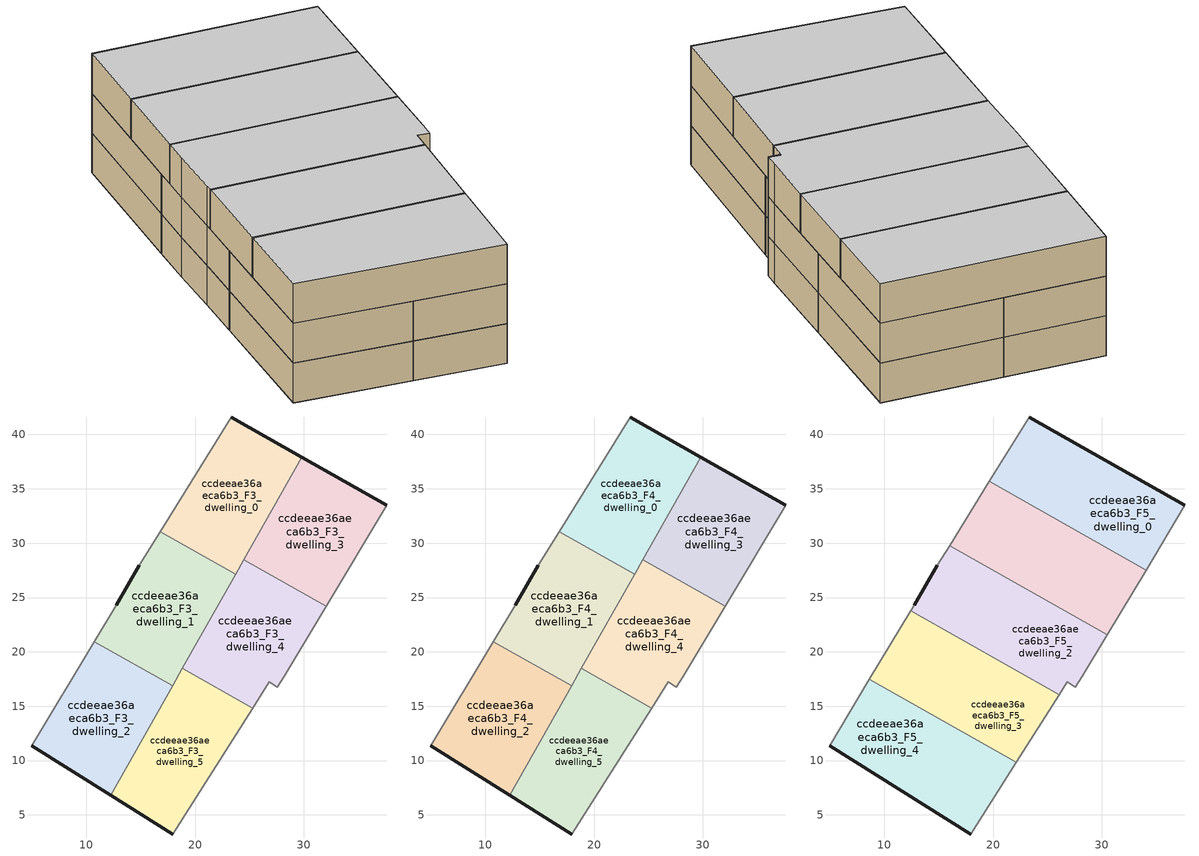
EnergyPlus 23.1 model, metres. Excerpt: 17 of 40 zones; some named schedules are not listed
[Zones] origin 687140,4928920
ccdeeae36aeca6b3_F3_dwelling_0
 floor to ccdeeae36aeca6b3_F2_dwelling_0 (EU_floor_Construction): 23.72,27.13 29.82,37.92 23.31,41.61 16.79,31.05 z9
 wall outside (EU_wall_Construction): 23.31,41.61 29.82,37.92 z9:12
 wall to ccdeeae36aeca6b3_F3_dwelling_1 (EU_wall_Construction): 23.72,27.13 16.79,31.05 z9:12
 wall adiabatic (EU_wall_Construction): 16.79,31.05 23.31,41.61 z9:12
 wall to ccdeeae36aeca6b3_F3_dwelling_3 (EU_wall_Construction): 29.82,37.92 24.49,28.49 z9:12
 wall to ccdeeae36aeca6b3_F3_dwelling_4 (EU_wall_Construction): 24.49,28.49 23.72,27.13 z9:12
ccdeeae36aeca6b3_F3_dwelling_1
 floor to ccdeeae36aeca6b3_F2_dwelling_1 (EU_floor_Construction): 17.92,16.87 23.72,27.13 16.79,31.05 14.88,27.95 12.74,24.31 10.72,20.95 z9
 wall outside (EU_wall_Construction): 12.74,24.31 14.88,27.95 z9:12
 wall to ccdeeae36aeca6b3_F3_dwelling_2 (EU_wall_Construction): 17.92,16.87 10.72,20.95 z9:12
 wall adiabatic (EU_wall_Construction): 10.72,20.95 12.74,24.31 / 14.88,27.95 16.79,31.05 z9:12
 wall to ccdeeae36aeca6b3_F3_dwelling_4 (EU_wall_Construction): 23.72,27.13 18.83,18.47 z9:12
 wall to ccdeeae36aeca6b3_F3_dwelling_5 (EU_wall_Construction): 18.83,18.47 17.92,16.87 z9:12
ccdeeae36aeca6b3_F3_dwelling_2
 floor to ccdeeae36aeca6b3_F2_dwelling_2 (EU_floor_Construction): 12.24,6.82 17.92,16.87 10.72,20.95 4.95,11.38 z9
 wall outside (EU_wall_Construction): 12.24,6.82 4.95,11.38 z9:12
 wall adiabatic (EU_wall_Construction): 4.95,11.38 10.72,20.95 z9:12
 wall to ccdeeae36aeca6b3_F3_dwelling_5 (EU_wall_Construction): 17.92,16.87 12.24,6.82 z9:12
ccdeeae36aeca6b3_F3_dwelling_3
 floor to ccdeeae36aeca6b3_F2_dwelling_3 (EU_floor_Construction): 32.07,24.21 37.65,33.49 29.82,37.92 24.49,28.49 z9
 wall outside (EU_wall_Construction): 29.82,37.92 37.65,33.49 z9:12
 wall to ccdeeae36aeca6b3_F3_dwelling_4 (EU_wall_Construction): 32.07,24.21 24.49,28.49 z9:12
 wall adiabatic (EU_wall_Construction): 37.65,33.49 32.07,24.21 z9:12
ccdeeae36aeca6b3_F3_dwelling_4
 floor to ccdeeae36aeca6b3_F2_dwelling_4 (EU_floor_Construction): 28.19,17.75 32.07,24.21 24.49,28.49 18.83,18.47 25.28,14.83 26.82,17.25 27.57,16.75 z9
 wall adiabatic (EU_wall_Construction): 32.07,24.21 28.19,17.75 27.57,16.75 26.82,17.25 25.28,14.83 z9:12
 wall to ccdeeae36aeca6b3_F3_dwelling_5 (EU_wall_Construction): 25.28,14.83 18.83,18.47 z9:12
ccdeeae36aeca6b3_F3_dwelling_5
 floor to ccdeeae36aeca6b3_F2_dwelling_5 (EU_floor_Construction): 17.94,3.25 25.28,14.83 18.83,18.47 12.24,6.82 z9
 wall outside (EU_wall_Construction): 17.94,3.25 12.24,6.82 z9:12
 wall adiabatic (EU_wall_Construction): 25.28,14.83 17.94,3.25 z9:12
ccdeeae36aeca6b3_F4_dwelling_0
 floor to ccdeeae36aeca6b3_F3_dwelling_0 (EU_floor_Construction): 23.72,27.13 29.82,37.92 23.31,41.61 16.79,31.05 z12
 wall outside (EU_wall_Construction): 23.31,41.61 29.82,37.92 z12:15
 wall to ccdeeae36aeca6b3_F4_dwelling_1 (EU_wall_Construction): 23.72,27.13 16.79,31.05 z12:15
 wall adiabatic (EU_wall_Construction): 16.79,31.05 23.31,41.61 z12:15
 wall to ccdeeae36aeca6b3_F4_dwelling_3 (EU_wall_Construction): 29.82,37.92 24.49,28.49 z12:15
 wall to ccdeeae36aeca6b3_F4_dwelling_4 (EU_wall_Construction): 24.49,28.49 23.72,27.13 z12:15
 ceiling adiabatic (EU_roof_Construction): 26.4,31.86 23.72,27.13 16.79,31.05 19.65,35.68 z15
ccdeeae36aeca6b3_F4_dwelling_1
 floor to ccdeeae36aeca6b3_F3_dwelling_1 (EU_floor_Construction): 17.92,16.87 23.72,27.13 16.79,31.05 14.88,27.95 12.74,24.31 10.72,20.95 z12
 wall outside (EU_wall_Construction): 12.74,24.31 14.88,27.95 z12:15
 wall to ccdeeae36aeca6b3_F4_dwelling_2 (EU_wall_Construction): 17.92,16.87 10.72,20.95 z12:15
 wall adiabatic (EU_wall_Construction): 10.72,20.95 12.74,24.31 / 14.88,27.95 16.79,31.05 z12:15
 wall to ccdeeae36aeca6b3_F4_dwelling_4 (EU_wall_Construction): 23.72,27.13 18.83,18.47 z12:15
 wall to ccdeeae36aeca6b3_F4_dwelling_5 (EU_wall_Construction): 18.83,18.47 17.92,16.87 z12:15
ccdeeae36aeca6b3_F4_dwelling_2
 floor to ccdeeae36aeca6b3_F3_dwelling_2 (EU_floor_Construction): 12.24,6.82 17.92,16.87 10.72,20.95 4.95,11.38 z12
 wall outside (EU_wall_Construction): 12.24,6.82 4.95,11.38 z12:15
 wall adiabatic (EU_wall_Construction): 4.95,11.38 10.72,20.95 z12:15
 wall to ccdeeae36aeca6b3_F4_dwelling_5 (EU_wall_Construction): 17.92,16.87 12.24,6.82 z12:15
ccdeeae36aeca6b3_F4_dwelling_3
 floor to ccdeeae36aeca6b3_F3_dwelling_3 (EU_floor_Construction): 32.07,24.21 37.65,33.49 29.82,37.92 24.49,28.49 z12
 wall outside (EU_wall_Construction): 29.82,37.92 37.65,33.49 z12:15
 wall to ccdeeae36aeca6b3_F4_dwelling_4 (EU_wall_Construction): 32.07,24.21 24.49,28.49 z12:15
 wall adiabatic (EU_wall_Construction): 37.65,33.49 32.07,24.21 z12:15
ccdeeae36aeca6b3_F4_dwelling_4
 floor to ccdeeae36aeca6b3_F3_dwelling_4 (EU_floor_Construction): 28.19,17.75 32.07,24.21 24.49,28.49 18.83,18.47 25.28,14.83 26.82,17.25 27.57,16.75 z12
 wall adiabatic (EU_wall_Construction): 32.07,24.21 28.19,17.75 27.57,16.75 26.82,17.25 25.28,14.83 z12:15
 wall to ccdeeae36aeca6b3_F4_dwelling_5 (EU_wall_Construction): 25.28,14.83 18.83,18.47 z12:15
ccdeeae36aeca6b3_F4_dwelling_5
 floor to ccdeeae36aeca6b3_F3_dwelling_5 (EU_floor_Construction): 17.94,3.25 25.28,14.83 18.83,18.47 12.24,6.82 z12
 wall outside (EU_wall_Construction): 17.94,3.25 12.24,6.82 z12:15
 wall adiabatic (EU_wall_Construction): 25.28,14.83 17.94,3.25 z12:15
ccdeeae36aeca6b3_F5_dwelling_0
 floor to ccdeeae36aeca6b3_F4_dwelling_0 (EU_floor_Construction): 26.4,31.86 29.82,37.92 23.31,41.61 19.65,35.68 z15
 floor to ccdeeae36aeca6b3_F4_dwelling_3 (EU_floor_Construction): 34.07,27.53 37.65,33.49 29.82,37.92 26.4,31.86 z15
 wall outside (EU_wall_Construction): 23.31,41.61 37.65,33.49 z15:18
 wall to ccdeeae36aeca6b3_F5_dwelling_1 (EU_wall_Construction): 34.07,27.53 19.65,35.68 z15:18
 wall adiabatic (EU_wall_Construction): 19.65,35.68 23.31,41.61 / 37.65,33.49 34.07,27.53 z15:18
 ceiling to ccdeeae36aeca6b3_F6_dwelling_0 (EU_floor_Construction): 37.65,33.49 34.07,27.53 19.65,35.68 23.31,41.61 z18
ccdeeae36aeca6b3_F5_dwelling_1
 floor to ccdeeae36aeca6b3_F4_dwelling_3 (EU_floor_Construction): 32.07,24.21 34.07,27.53 26.4,31.86 24.49,28.49 z15
 floor to ccdeeae36aeca6b3_F4_dwelling_4 (EU_floor_Construction): 30.5,21.59 32.07,24.21 24.49,28.49 22.99,25.84 z15
 floor to ccdeeae36aeca6b3_F4_dwelling_1 (EU_floor_Construction): 22.99,25.84 23.72,27.13 16.79,31.05 16.01,29.78 z15
 floor adiabatic (EU_floor_Construction): 23.72,27.13 22.99,25.84 26.4,31.86 19.65,35.68 16.01,29.78 16.79,31.05 z15
 wall to ccdeeae36aeca6b3_F5_dwelling_2 (EU_wall_Construction): 30.5,21.59 16.01,29.78 z15:18
 wall adiabatic (EU_wall_Construction): 16.01,29.78 19.65,35.68 / 34.07,27.53 30.5,21.59 z15:18
 ceiling to ccdeeae36aeca6b3_F6_dwelling_1 (EU_floor_Construction): 34.07,27.53 30.5,21.59 16.01,29.78 19.65,35.68 z18
ccdeeae36aeca6b3_F5_dwelling_2
 floor to ccdeeae36aeca6b3_F4_dwelling_1 (EU_floor_Construction): 19.56,19.76 22.99,25.84 16.01,29.78 14.88,27.95 12.74,24.31 12.43,23.79 z15
 floor to ccdeeae36aeca6b3_F4_dwelling_4 (EU_floor_Construction): 28.19,17.75 30.5,21.59 22.99,25.84 19.56,19.76 26.08,16.08 26.82,17.25 27.57,16.75 z15
 wall outside (EU_wall_Construction): 12.74,24.31 14.88,27.95 z15:18
 wall to ccdeeae36aeca6b3_F5_dwelling_3 (EU_wall_Construction): 26.08,16.08 12.43,23.79 z15:18
 wall adiabatic (EU_wall_Construction): 12.43,23.79 12.74,24.31 / 14.88,27.95 16.01,29.78 / 30.5,21.59 28.19,17.75 27.57,16.75 26.82,17.25 26.08,16.08 z15:18
 ceiling to ccdeeae36aeca6b3_F6_dwelling_2 (EU_floor_Construction): 30.5,21.59 28.19,17.75 27.57,16.75 26.82,17.25 26.08,16.08 12.43,23.79 12.74,24.31 14.88,27.95 16.01,29.78 z18
ccdeeae36aeca6b3_F5_dwelling_3
 floor to ccdeeae36aeca6b3_F4_dwelling_5 (EU_floor_Construction): 22.12,9.84 25.28,14.83 18.83,18.47 15.93,13.34 z15
 floor to ccdeeae36aeca6b3_F4_dwelling_1 (EU_floor_Construction): 17.92,16.87 19.56,19.76 12.43,23.79 10.72,20.95 z15
 floor to ccdeeae36aeca6b3_F4_dwelling_2 (EU_floor_Construction): 15.93,13.34 17.92,16.87 10.72,20.95 8.63,17.47 z15
 floor to ccdeeae36aeca6b3_F4_dwelling_4 (EU_floor_Construction): 25.28,14.83 26.08,16.08 19.56,19.76 18.83,18.47 z15
 wall adiabatic (EU_wall_Construction): 26.08,16.08 22.12,9.84 / 8.63,17.47 12.43,23.79 z15:18
 wall to ccdeeae36aeca6b3_F5_dwelling_4 (EU_wall_Construction): 22.12,9.84 8.63,17.47 z15:18
 ceiling to ccdeeae36aeca6b3_F6_dwelling_3 (EU_floor_Construction): 26.08,16.08 22.12,9.84 8.63,17.47 12.43,23.79 z18
ccdeeae36aeca6b3_F5_dwelling_4
 floor to ccdeeae36aeca6b3_F4_dwelling_2 (EU_floor_Construction): 12.24,6.82 15.93,13.34 8.63,17.47 4.95,11.38 z15
 floor to ccdeeae36aeca6b3_F4_dwelling_5 (EU_floor_Construction): 17.94,3.25 22.12,9.84 15.93,13.34 12.24,6.82 z15
 wall outside (EU_wall_Construction): 17.94,3.25 4.95,11.38 z15:18
 wall adiabatic (EU_wall_Construction): 22.12,9.84 17.94,3.25 / 4.95,11.38 8.63,17.47 z15:18
 ceiling to ccdeeae36aeca6b3_F6_dwelling_4 (EU_floor_Construction): 22.12,9.84 17.94,3.25 4.95,11.38 8.63,17.47 z18
[Building]
EU S2 Campaign: North Axis=0; Terrain=City; Solar Distribution=FullExterior
[Site:Location]
Bologna: Latitude=44.5; Longitude=11.25; Time Zone=1; Elevation=37
[SizingPeriod:WeatherFileDays]
AnnualSizingPeriod: Begin Month=1; Begin Day of Month=1; End Month=12; End Day of Month=31; Day of Week for Start Day=Monday; Use Weather File Daylight Saving Period=No; Use Weather File Rain and Snow Indicators=No
[MATERIAL]
EU_InternalMass_Material: Roughness=MediumRough; Thickness=0.1; Conductivity=1; Density=1800; Specific Heat=900; Thermal Absorptance=0.9; Solar Absorptance=0.7; Visible Absorptance=0.7
[MATERIAL:NOMASS] Roughness=MediumRough; Thermal Absorptance=0.9; Solar Absorptance=0.7; Visible Absorptance=0.7
Name | Thermal Resistance
EU_wall_NoMass | 0.890213
EU_roof_NoMass | 0.636128
EU_floor_NoMass | 0.79516
[CONSTRUCTION]
EU_wall_Construction: EU_wall_NoMass
EU_roof_Construction: EU_roof_NoMass
EU_floor_Construction: EU_floor_NoMass
EU_InternalMass_Construction: EU_InternalMass_Material
[ZONE] Type=1; Multiplier=1; Ceiling Height=autocalculate; Floor Area=autocalculate; Part of Total Floor Area=Yes
Name | Volume
ccdeeae36aeca6b3_F3_dwelling_0; ccdeeae36aeca6b3_F4_dwelling_0 | 287.355
ccdeeae36aeca6b3_F5_dwelling_0 | 344.799
ccdeeae36aeca6b3_F3_dwelling_1; ccdeeae36aeca6b3_F4_dwelling_1 | 287.347
ccdeeae36aeca6b3_F5_dwelling_1 | 344.833
ccdeeae36aeca6b3_F3_dwelling_2; ccdeeae36aeca6b3_F4_dwelling_2 | 287.35
ccdeeae36aeca6b3_F5_dwelling_2 | 344.809
ccdeeae36aeca6b3_F3_dwelling_3; ccdeeae36aeca6b3_F4_dwelling_3 | 287.332
ccdeeae36aeca6b3_F5_dwelling_3 | 344.841
ccdeeae36aeca6b3_F3_dwelling_4; ccdeeae36aeca6b3_F4_dwelling_4 | 287.322
ccdeeae36aeca6b3_F5_dwelling_4 | 344.794
ccdeeae36aeca6b3_F3_dwelling_5; ccdeeae36aeca6b3_F4_dwelling_5 | 287.315
[INTERNALMASS] Construction=EU_InternalMass_Construction
Name | Zone or ZoneList | Surface Area
ccdeeae36aeca6b3_F3_dwelling_0_EU_InternalMass | ccdeeae36aeca6b3_F3_dwelling_0 | 95.7849
ccdeeae36aeca6b3_F3_dwelling_1_EU_InternalMass | ccdeeae36aeca6b3_F3_dwelling_1 | 95.7827
ccdeeae36aeca6b3_F3_dwelling_2_EU_InternalMass | ccdeeae36aeca6b3_F3_dwelling_2 | 95.7835
ccdeeae36aeca6b3_F3_dwelling_3_EU_InternalMass | ccdeeae36aeca6b3_F3_dwelling_3 | 95.7775
ccdeeae36aeca6b3_F3_dwelling_4_EU_InternalMass | ccdeeae36aeca6b3_F3_dwelling_4 | 95.774
ccdeeae36aeca6b3_F3_dwelling_5_EU_InternalMass | ccdeeae36aeca6b3_F3_dwelling_5 | 95.7714
ccdeeae36aeca6b3_F4_dwelling_0_EU_InternalMass | ccdeeae36aeca6b3_F4_dwelling_0 | 95.7849
ccdeeae36aeca6b3_F4_dwelling_1_EU_InternalMass | ccdeeae36aeca6b3_F4_dwelling_1 | 95.7827
ccdeeae36aeca6b3_F4_dwelling_2_EU_InternalMass | ccdeeae36aeca6b3_F4_dwelling_2 | 95.7835
ccdeeae36aeca6b3_F4_dwelling_3_EU_InternalMass | ccdeeae36aeca6b3_F4_dwelling_3 | 95.7775
ccdeeae36aeca6b3_F4_dwelling_4_EU_InternalMass | ccdeeae36aeca6b3_F4_dwelling_4 | 95.774
ccdeeae36aeca6b3_F4_dwelling_5_EU_InternalMass | ccdeeae36aeca6b3_F4_dwelling_5 | 95.7714
ccdeeae36aeca6b3_F5_dwelling_0_EU_InternalMass | ccdeeae36aeca6b3_F5_dwelling_0 | 114.933
ccdeeae36aeca6b3_F5_dwelling_1_EU_InternalMass | ccdeeae36aeca6b3_F5_dwelling_1 | 114.944
ccdeeae36aeca6b3_F5_dwelling_2_EU_InternalMass | ccdeeae36aeca6b3_F5_dwelling_2 | 114.936
ccdeeae36aeca6b3_F5_dwelling_3_EU_InternalMass | ccdeeae36aeca6b3_F5_dwelling_3 | 114.947
ccdeeae36aeca6b3_F5_dwelling_4_EU_InternalMass | ccdeeae36aeca6b3_F5_dwelling_4 | 114.931
[OTHEREQUIPMENT] Fuel Type=Electricity; Design Level Calculation Method=Watts/Area; Power per Zone Floor Area=1; Fraction Latent=0; Fraction Radiant=0; Fraction Lost=0; Carbon Dioxide Generation Rate=0; EndUse Subcategory=EU_Step8_InternalGains
Name | Zone or ZoneList or Space or SpaceList | Schedule
EU_Step8_InternalGain_ccdeeae36aeca6b3_F3_dwelling_0_f000 | ccdeeae36aeca6b3_F3_dwelling_0 | EU_Step8_GainSchedule_ccdeeae36aeca6b3_F3_dwelling_0_f000
EU_Step8_InternalGain_ccdeeae36aeca6b3_F3_dwelling_1_f000 | ccdeeae36aeca6b3_F3_dwelling_1 | EU_Step8_GainSchedule_ccdeeae36aeca6b3_F3_dwelling_1_f000
EU_Step8_InternalGain_ccdeeae36aeca6b3_F3_dwelling_2_f000 | ccdeeae36aeca6b3_F3_dwelling_2 | EU_Step8_GainSchedule_ccdeeae36aeca6b3_F3_dwelling_2_f000
EU_Step8_InternalGain_ccdeeae36aeca6b3_F3_dwelling_3_f000 | ccdeeae36aeca6b3_F3_dwelling_3 | EU_Step8_GainSchedule_ccdeeae36aeca6b3_F3_dwelling_3_f000
EU_Step8_InternalGain_ccdeeae36aeca6b3_F3_dwelling_4_f000 | ccdeeae36aeca6b3_F3_dwelling_4 | EU_Step8_GainSchedule_ccdeeae36aeca6b3_F3_dwelling_4_f000
EU_Step8_InternalGain_ccdeeae36aeca6b3_F3_dwelling_5_f000 | ccdeeae36aeca6b3_F3_dwelling_5 | EU_Step8_GainSchedule_ccdeeae36aeca6b3_F3_dwelling_5_f000
EU_Step8_InternalGain_ccdeeae36aeca6b3_F4_dwelling_0_f000 | ccdeeae36aeca6b3_F4_dwelling_0 | EU_Step8_GainSchedule_ccdeeae36aeca6b3_F4_dwelling_0_f000
EU_Step8_InternalGain_ccdeeae36aeca6b3_F4_dwelling_1_f000 | ccdeeae36aeca6b3_F4_dwelling_1 | EU_Step8_GainSchedule_ccdeeae36aeca6b3_F4_dwelling_1_f000
EU_Step8_InternalGain_ccdeeae36aeca6b3_F4_dwelling_2_f000 | ccdeeae36aeca6b3_F4_dwelling_2 | EU_Step8_GainSchedule_ccdeeae36aeca6b3_F4_dwelling_2_f000
EU_Step8_InternalGain_ccdeeae36aeca6b3_F4_dwelling_3_f000 | ccdeeae36aeca6b3_F4_dwelling_3 | EU_Step8_GainSchedule_ccdeeae36aeca6b3_F4_dwelling_3_f000
EU_Step8_InternalGain_ccdeeae36aeca6b3_F4_dwelling_4_f000 | ccdeeae36aeca6b3_F4_dwelling_4 | EU_Step8_GainSchedule_ccdeeae36aeca6b3_F4_dwelling_4_f000
EU_Step8_InternalGain_ccdeeae36aeca6b3_F4_dwelling_5_f000 | ccdeeae36aeca6b3_F4_dwelling_5 | EU_Step8_GainSchedule_ccdeeae36aeca6b3_F4_dwelling_5_f000
EU_Step8_InternalGain_ccdeeae36aeca6b3_F5_dwelling_0_f000 | ccdeeae36aeca6b3_F5_dwelling_0 | EU_Step8_GainSchedule_ccdeeae36aeca6b3_F5_dwelling_0_f000
EU_Step8_InternalGain_ccdeeae36aeca6b3_F5_dwelling_1_f000 | ccdeeae36aeca6b3_F5_dwelling_1 | EU_Step8_GainSchedule_ccdeeae36aeca6b3_F5_dwelling_1_f000
EU_Step8_InternalGain_ccdeeae36aeca6b3_F5_dwelling_2_f000 | ccdeeae36aeca6b3_F5_dwelling_2 | EU_Step8_GainSchedule_ccdeeae36aeca6b3_F5_dwelling_2_f000
EU_Step8_InternalGain_ccdeeae36aeca6b3_F5_dwelling_3_f000 | ccdeeae36aeca6b3_F5_dwelling_3 | EU_Step8_GainSchedule_ccdeeae36aeca6b3_F5_dwelling_3_f000
EU_Step8_InternalGain_ccdeeae36aeca6b3_F5_dwelling_4_f000 | ccdeeae36aeca6b3_F5_dwelling_4 | EU_Step8_GainSchedule_ccdeeae36aeca6b3_F5_dwelling_4_f000
[ZONEVENTILATION:DESIGNFLOWRATE] Schedule=EU_AlwaysOn; Design Flow Rate Calculation Method=AirChanges/Hour; Air Changes per Hour=0.718634; Ventilation Type=Natural; Fan Pressure Rise=0; Fan Total Efficiency=1; Constant Term Coefficient=1; Temperature Term Coefficient=0; Velocity Term Coefficient=0; Velocity Squared Term Coefficient=0; Minimum Indoor Temperature=-100; Maximum Indoor Temperature=100; Delta Temperature=-100; Minimum Outdoor Temperature=-100; Maximum Outdoor Temperature=100; Maximum Wind Speed=40
Name | Zone or ZoneList or Space or SpaceList
EU_ConstantAir_ccdeeae36aeca6b3_F3_dwelling_0 | ccdeeae36aeca6b3_F3_dwelling_0
EU_ConstantAir_ccdeeae36aeca6b3_F3_dwelling_1 | ccdeeae36aeca6b3_F3_dwelling_1
EU_ConstantAir_ccdeeae36aeca6b3_F3_dwelling_2 | ccdeeae36aeca6b3_F3_dwelling_2
EU_ConstantAir_ccdeeae36aeca6b3_F3_dwelling_3 | ccdeeae36aeca6b3_F3_dwelling_3
EU_ConstantAir_ccdeeae36aeca6b3_F3_dwelling_4 | ccdeeae36aeca6b3_F3_dwelling_4
EU_ConstantAir_ccdeeae36aeca6b3_F3_dwelling_5 | ccdeeae36aeca6b3_F3_dwelling_5
EU_ConstantAir_ccdeeae36aeca6b3_F4_dwelling_0 | ccdeeae36aeca6b3_F4_dwelling_0
EU_ConstantAir_ccdeeae36aeca6b3_F4_dwelling_1 | ccdeeae36aeca6b3_F4_dwelling_1
EU_ConstantAir_ccdeeae36aeca6b3_F4_dwelling_2 | ccdeeae36aeca6b3_F4_dwelling_2
EU_ConstantAir_ccdeeae36aeca6b3_F4_dwelling_3 | ccdeeae36aeca6b3_F4_dwelling_3
EU_ConstantAir_ccdeeae36aeca6b3_F4_dwelling_4 | ccdeeae36aeca6b3_F4_dwelling_4
EU_ConstantAir_ccdeeae36aeca6b3_F4_dwelling_5 | ccdeeae36aeca6b3_F4_dwelling_5
EU_ConstantAir_ccdeeae36aeca6b3_F5_dwelling_0 | ccdeeae36aeca6b3_F5_dwelling_0
EU_ConstantAir_ccdeeae36aeca6b3_F5_dwelling_1 | ccdeeae36aeca6b3_F5_dwelling_1
EU_ConstantAir_ccdeeae36aeca6b3_F5_dwelling_2 | ccdeeae36aeca6b3_F5_dwelling_2
EU_ConstantAir_ccdeeae36aeca6b3_F5_dwelling_3 | ccdeeae36aeca6b3_F5_dwelling_3
EU_ConstantAir_ccdeeae36aeca6b3_F5_dwelling_4 | ccdeeae36aeca6b3_F5_dwelling_4
[HVACTEMPLATE:ZONE:IDEALLOADSAIRSYSTEM] System Availability Schedule=EU_AlwaysOn; Maximum Heating Supply Air Temperature=50; Minimum Cooling Supply Air Temperature=13; Maximum Heating Supply Air Humidity Ratio=0.0156; Minimum Cooling Supply Air Humidity Ratio=0.0077; Heating Limit=NoLimit; Cooling Limit=NoLimit; Heating Availability Schedule=EU_AlwaysOn; Cooling Availability Schedule=EU_CoolingOff; Dehumidification Control Type=ConstantSensibleHeatRatio; Cooling Sensible Heat Ratio=0.7; Dehumidification Setpoint=60; Humidification Control Type=None; Humidification Setpoint=30; Outdoor Air Method=None; Outdoor Air Flow Rate per Person=0.00944; Outdoor Air Flow Rate per Zone Floor Area=0; Outdoor Air Flow Rate per Zone=0; Demand Controlled Ventilation Type=None; Outdoor Air Economizer Type=NoEconomizer; Heat Recovery Type=None; Sensible Heat Recovery Effectiveness=0.7; Latent Heat Recovery Effectiveness=0.65
Name | Template Thermostat
ccdeeae36aeca6b3_F3_dwelling_0 | EU_HeatOnly_ccdeeae36aeca6b3_F3_dwelling_0
ccdeeae36aeca6b3_F3_dwelling_1 | EU_HeatOnly_ccdeeae36aeca6b3_F3_dwelling_1
ccdeeae36aeca6b3_F3_dwelling_2 | EU_HeatOnly_ccdeeae36aeca6b3_F3_dwelling_2
ccdeeae36aeca6b3_F3_dwelling_3 | EU_HeatOnly_ccdeeae36aeca6b3_F3_dwelling_3
ccdeeae36aeca6b3_F3_dwelling_4 | EU_HeatOnly_ccdeeae36aeca6b3_F3_dwelling_4
ccdeeae36aeca6b3_F3_dwelling_5 | EU_HeatOnly_ccdeeae36aeca6b3_F3_dwelling_5
ccdeeae36aeca6b3_F4_dwelling_0 | EU_HeatOnly_ccdeeae36aeca6b3_F4_dwelling_0
ccdeeae36aeca6b3_F4_dwelling_1 | EU_HeatOnly_ccdeeae36aeca6b3_F4_dwelling_1
ccdeeae36aeca6b3_F4_dwelling_2 | EU_HeatOnly_ccdeeae36aeca6b3_F4_dwelling_2
ccdeeae36aeca6b3_F4_dwelling_3 | EU_HeatOnly_ccdeeae36aeca6b3_F4_dwelling_3
ccdeeae36aeca6b3_F4_dwelling_4 | EU_HeatOnly_ccdeeae36aeca6b3_F4_dwelling_4
ccdeeae36aeca6b3_F4_dwelling_5 | EU_HeatOnly_ccdeeae36aeca6b3_F4_dwelling_5
ccdeeae36aeca6b3_F5_dwelling_0 | EU_HeatOnly_ccdeeae36aeca6b3_F5_dwelling_0
ccdeeae36aeca6b3_F5_dwelling_1 | EU_HeatOnly_ccdeeae36aeca6b3_F5_dwelling_1
ccdeeae36aeca6b3_F5_dwelling_2 | EU_HeatOnly_ccdeeae36aeca6b3_F5_dwelling_2
ccdeeae36aeca6b3_F5_dwelling_3 | EU_HeatOnly_ccdeeae36aeca6b3_F5_dwelling_3
ccdeeae36aeca6b3_F5_dwelling_4 | EU_HeatOnly_ccdeeae36aeca6b3_F5_dwelling_4
